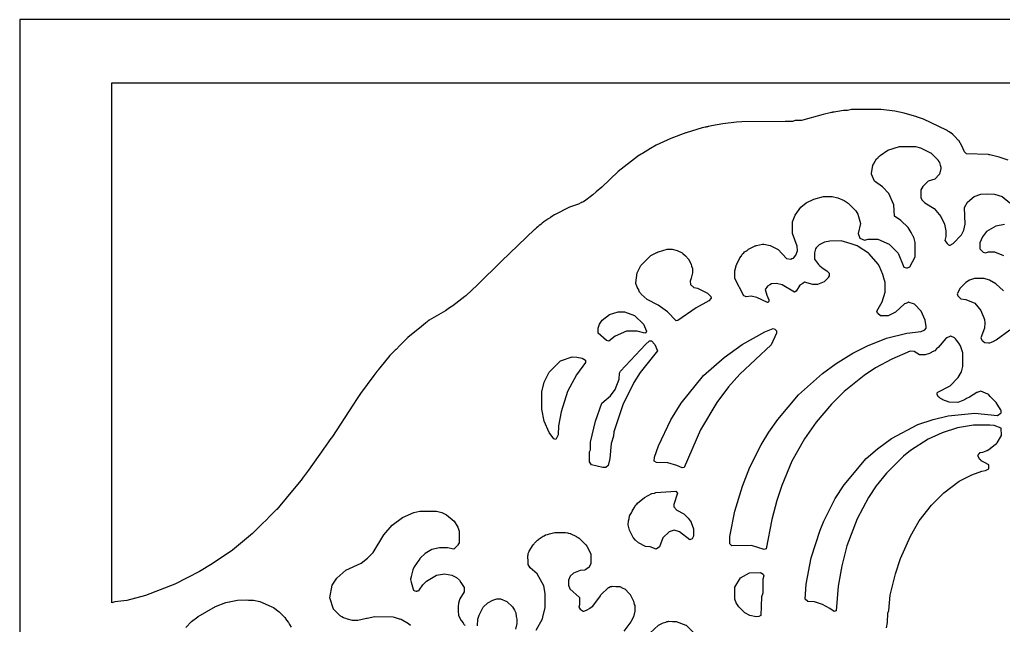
# Model space of a CAD drawing. Header units: millimetres. Extents: x 0 to 400, y 0 to 267.
# Drawn here: x 0 to 187.1, y 151.5 to 266.8 of the extents above; entities that cross this region are included whole.
import ezdxf

# ---------------------------------------------------------------- set-up
doc = ezdxf.new("R2010")
doc.units = ezdxf.units.MM
doc.layers.add('CUT', color=7, linetype='CONTINUOUS')

msp = doc.modelspace()

# ---------------------------------------------------------------- linework, layer by layer
at = {"layer": 'CUT'}
for points in [[(400, 0), (400, 266.8), (0, 266.8), (0, 0)], [(127.74, 220.27), (127.81, 219.89), (127.99, 219.46), (127.99, 218.91), (128.01, 218.8), (127.99, 218.73), (127.99, 218.6), (127.76, 217.61), (127.55, 217.02), (127.55, 217.01), (127.64, 216.36), (128.23, 215.8), (128.95, 215.71), (130.84, 214.76), (131.49, 214.13), (131.57, 213.81), (131.11, 213.3), (128.69, 211.98), (125.19, 209.51), (124.89, 209.47), (123.24, 211.21), (121.49, 212.47), (119.37, 213.53), (118.26, 214.58), (118.19, 214.69), (117.94, 214.94), (117.7, 215.5), (117.7, 215.51), (117.69, 215.53), (117.68, 215.54), (117.45, 215.91), (117.24, 216.56), (117.24, 216.57), (117.24, 216.58), (117.23, 216.6), (117.2, 216.66), (117.2, 216.67), (117.2, 216.68), (117.45, 218.58), (118.16, 219.98), (119.82, 221.67), (119.89, 221.71), (120.09, 221.91), (121.21, 222.47), (121.27, 222.5), (121.32, 222.53), (121.47, 222.62), (121.51, 222.63), (123.2, 223.11), (123.23, 223.12), (124.1, 223.12), (125.1, 222.87), (126.05, 222.4), (126.07, 222.38), (126.09, 222.37), (126.16, 222.3), (126.65, 221.85), (127.25, 221.2), (127.27, 221.18), (127.31, 221.09)], [(110.3, 208.82), (110.84, 209.6), (112.19, 210.7), (113.86, 211.2), (115.07, 211.18), (116.99, 210.46), (118.66, 208.81), (119.26, 207.5), (119.15, 207.22), (118.91, 207.12), (117.46, 207.51), (115.42, 207.49), (113.26, 206.53), (112.1, 205.62), (111.64, 205.71), (110.05, 207.12), (110.05, 208.07)], [(126.04, 181.47), (125.02, 181.96), (123.29, 182.44), (121.13, 182.51), (120.73, 182.78), (120.79, 183.5), (121.51, 185.68), (123.89, 190.66), (125.82, 193.79), (130.09, 199.04), (134.05, 202.5), (137.46, 204.96), (141.75, 207.35), (143.34, 208), (143.69, 207.91), (143.98, 207.58), (143.98, 207.11), (142.99, 204.93), (136.98, 199.32), (134.86, 196.92), (132.61, 193.95), (129.51, 188.72), (126.39, 181.58)], [(112.96, 187.55), (112.52, 186.15), (112.25, 183.29), (111.96, 181.96), (111.52, 181.56), (110.95, 181.54), (108.79, 182.08), (108.38, 182.62), (108.41, 184.52), (108.57, 184.92), (108.62, 186.35), (109.56, 190.39), (110.77, 193.78), (112.38, 195.19), (113.31, 196.43), (114.04, 198.38), (114.09, 199.54), (114.27, 199.89), (119.06, 204.96), (119.84, 205.64), (120.17, 205.65), (120.83, 204.96), (121.31, 203.75), (118.06, 199.67), (116.85, 197.74), (114.73, 193.48), (113.01, 188.36)], [(99.35, 195.97), (99.79, 197.81), (100.74, 199.69), (102.9, 201.86), (105.09, 202.62), (106.01, 202.59), (107, 202.35), (107.63, 201.99), (107.67, 201.54), (105.91, 199.22), (104.21, 196.05), (103, 192.17), (102.51, 189.48), (102.46, 187.78), (102, 186.9), (101.64, 186.99), (100.76, 188.21), (99.79, 190.4), (99.31, 192.66)], [(127.75, 171.1), (128.22, 169.9), (128.22, 169.87), (128.22, 168.46), (127.95, 167.98), (127.47, 167.8), (125.5, 169.31), (124.53, 169.61), (123.56, 169.33), (122.35, 168.17), (121.73, 166.45), (121.06, 166.04), (119.95, 166.47), (119.08, 166.55), (117.7, 167.24), (117.15, 167.75), (116.73, 168.21), (116.02, 169.62), (115.76, 170.66), (115.8, 171.38), (115.95, 171.78), (115.95, 171.79), (116.04, 172.33), (116.37, 172.93), (116.5, 173.27), (116.88, 173.85), (117.23, 174.47), (117.38, 174.6), (117.51, 174.79), (118.89, 175.87), (120.28, 176.58), (120.76, 176.69), (120.77, 176.7), (121.05, 176.82), (124.82, 177.07), (125.15, 176.65), (124.44, 174.52), (124.47, 174.09), (125.04, 173.42), (125.04, 173.41), (126.33, 172.75), (126.46, 172.62), (126.47, 172.62), (126.54, 172.58), (126.69, 172.4), (127.19, 171.91), (127.73, 171.14), (127.73, 171.13)], [(138.87, 161.54), (140.91, 161.58), (141.42, 161.28), (141.6, 160.92), (141.39, 160.29), (141.35, 157.63), (141.15, 156.95), (141, 153.4), (140.64, 153.18), (140.12, 153.15), (138.92, 153.41), (137.95, 153.91), (136.81, 155.02), (136.3, 155.77), (136.05, 156.52), (136.08, 158.75), (137.14, 160.54)]]:
    msp.add_lwpolyline(points, close=True, dxfattribs=at)
for points in [[(188.04, 240.07), (186.32, 240.64), (184.59, 241.07), (184.58, 241.07), (184.57, 241.08), (184.56, 241.08), (184.52, 241.09), (184.47, 241.09), (184.41, 241.1), (184.31, 241.12), (184.26, 241.13), (180.14, 241.25), (180.12, 241.27), (180.11, 241.27), (179.74, 241.62), (179.26, 242.81), (178.65, 243.77), (178.57, 243.88), (177.9, 244.57), (177.5, 244.97), (177.14, 245.24), (177.06, 245.29), (176.82, 245.44), (176.71, 245.51), (176.59, 245.59), (176.45, 245.68), (176.37, 245.73), (176.36, 245.74), (176.34, 245.75), (176.33, 245.75), (171.92, 247.85), (171.39, 248.04), (170.8, 248.25), (170.78, 248.26), (170.77, 248.26), (170.75, 248.27), (170.68, 248.29), (168.27, 248.99), (166.49, 249.37), (163.92, 249.73), (162.51, 249.73), (158.27, 249.72), (158.26, 249.72), (157.49, 249.54), (156.84, 249.52), (156.78, 249.51), (156.77, 249.51), (156.75, 249.51), (155.65, 249.33), (155.29, 249.27), (154.96, 249.22), (154.91, 249.21), (154.64, 249.17), (154.55, 249.16), (154.52, 249.15), (154.47, 249.14), (154.45, 249.13), (154.44, 249.13), (152.85, 248.78), (152.84, 248.78), (148.72, 247.63), (147.51, 247.59), (147.03, 247.41), (146.99, 247.41), (146.79, 247.41), (146.19, 247.4), (145.61, 247.4), (137.36, 247.35), (136.38, 247.26), (133.8, 246.96), (131.64, 246.58), (131.1, 246.46), (131.04, 246.45), (130.98, 246.44), (130.84, 246.41), (130.75, 246.39), (130.63, 246.36), (130.42, 246.32), (129.89, 246.2), (129.88, 246.2), (129.87, 246.19), (129.86, 246.19), (129.84, 246.18), (126.81, 245.27), (126.77, 245.25), (126.74, 245.24), (126.73, 245.24), (123.89, 244.2), (121.09, 242.88), (120, 242.25), (118.48, 241.34), (118.35, 241.26), (118.26, 241.21), (117.63, 240.83), (117.62, 240.83), (117.61, 240.82), (117.59, 240.81), (117.56, 240.79), (117.54, 240.78), (113.85, 237.91), (110.75, 234.94), (109.66, 234.03), (109.02, 233.44), (108.5, 233.07), (108.46, 233.04), (108.41, 233), (108.39, 232.98), (108.36, 232.96), (108.32, 232.93), (108.29, 232.9), (107.96, 232.62), (107.7, 232.47), (107.25, 232.14), (106.87, 231.99), (106.86, 231.99), (106.84, 231.98), (106.81, 231.97), (106.78, 231.95), (106.31, 231.67), (104.61, 231.08), (101.74, 229.65), (101.7, 229.63), (101.66, 229.61), (101.63, 229.59), (101.61, 229.58), (101.45, 229.48), (100.98, 229.17), (100.89, 229.11), (100.69, 228.98), (100.54, 228.89), (100.47, 228.84), (100.46, 228.83), (100.43, 228.81), (100.39, 228.79), (100.36, 228.77), (100.3, 228.72), (99.71, 228.3), (99.4, 228.07), (99.12, 227.84), (98.82, 227.59), (98.57, 227.37), (98.34, 227.18), (97.98, 226.88), (97.97, 226.87), (91.67, 220.81), (87.12, 216.31), (84.85, 214.26), (84.81, 214.22), (84.74, 214.15), (84.7, 214.12), (82.43, 212.35), (81.79, 211.96), (81.02, 211.39), (77.91, 209.6), (77.9, 209.59), (77.86, 209.57), (77.84, 209.56), (77.64, 209.4), (77.62, 209.39), (77.57, 209.34), (77.46, 209.25), (77.27, 209.09), (77.23, 209.06), (76.44, 208.41), (76.42, 208.4), (73.87, 206.31), (72.33, 204.77), (71.6, 204.04), (71.42, 203.86), (71.07, 203.51), (70.44, 202.87), (68.53, 200.54), (68.47, 200.46), (68.3, 200.25), (68.23, 200.16), (68.18, 200.1), (68.12, 200.03), (67.95, 199.82), (67.35, 199.07), (64.87, 195.65), (64.19, 194.71), (64.18, 194.7), (63.36, 193.44), (59.49, 187.48), (59.26, 187.15), (59.03, 186.8), (58.05, 185.42), (57.95, 185.29), (57.92, 185.25), (57.87, 185.18), (54.97, 181.05), (54.55, 180.52), (54.21, 180.05), (53.97, 179.76), (53.97, 179.75), (53.96, 179.74), (53.95, 179.73), (53.52, 179.13), (51.28, 176.44), (50.15, 175.03), (50.05, 174.96), (49.49, 174.28), (48.91, 173.58), (48.89, 173.57), (47.53, 172.21), (46.94, 171.62), (46.14, 170.83), (44.28, 168.97), (40.46, 165.84), (36.65, 163.21), (34.24, 161.76), (29.49, 159.37), (23.96, 157.22), (20.36, 156.27), (18.1, 155.96), (17.53, 155.77), (17.53, 165.78), (17.53, 173.74), (17.53, 254.8), (382.47, 254.8)], [(164.91, 151.03), (165.11, 152.03), (165.15, 153.83), (165.35, 154.36), (165.62, 157.23), (166.59, 161.33), (167.55, 164.22), (169.45, 168.48), (171.14, 171.39), (173.44, 174.38), (175.79, 176.72), (178.73, 178.96), (181.11, 180.16), (183.06, 180.89), (183.72, 180.96), (184.35, 181.32), (184.35, 182.08), (184.01, 182.27), (183.92, 182.31), (183.04, 182.76), (182.94, 182.85), (182.89, 182.88), (182.79, 182.99), (182.62, 183.15), (182.58, 183.22), (182.56, 183.25), (182.55, 183.28), (182.55, 183.29), (182.55, 183.3), (182.54, 183.32), (182.31, 183.77), (182.35, 183.86), (182.32, 183.93), (182.42, 184.05), (182.49, 184.21), (182.6, 184.25), (182.73, 184.4), (183.23, 184.5), (183.86, 184.74), (184.01, 184.81), (184.02, 184.81), (184.04, 184.82), (184.75, 185.26), (184.76, 185.27), (185.82, 186.14), (185.93, 186.25), (186.8, 187.66), (186.7, 189.04), (185.38, 189.58), (184.55, 189.64), (181.45, 189.62), (178.41, 189.13), (175.51, 188.16), (172.86, 186.96), (169.48, 184.77), (168.17, 183.71), (164.89, 180.46), (162.97, 178.06), (161.48, 175.82), (159.33, 171.77), (157.39, 166.67), (156.43, 162.83), (155.7, 158.94), (155.35, 154.28), (154.94, 154.13), (154.15, 154.75), (152.74, 155.46), (151.2, 155.97), (149.92, 156.04), (149.41, 156.51), (149.64, 159.35), (150.6, 164.39), (152.27, 169.66), (153, 171.37), (155.13, 175.63), (156.82, 178.27), (161.06, 183.26), (163.2, 185.13), (165.85, 187.07), (170.89, 189.72), (173.76, 190.67), (176.66, 191.39), (181.68, 191.9), (186.04, 191.47), (186.69, 191.98), (186.74, 192.35), (186.64, 192.55), (186.63, 192.57), (186.62, 192.58), (185.79, 193.93), (184.83, 194.91), (184.78, 194.96), (184.65, 195.1), (184.37, 195.38), (184.23, 195.52), (184.21, 195.53), (182.85, 196.06), (182.84, 196.06), (182.68, 196.04), (182.31, 195.91), (182.16, 195.86), (182.13, 195.85), (182.12, 195.85), (180.7, 194.92), (180.13, 194.67), (179.76, 194.44), (178.49, 193.95), (176.84, 193.97), (175.64, 194.44), (175.47, 194.56), (175.46, 194.57), (175.44, 194.58), (175.43, 194.58), (175.16, 194.69), (174.91, 194.94), (174.89, 194.96), (174.81, 195.01), (174.79, 195.05), (174.7, 195.14), (174.56, 195.5), (174.53, 195.56), (174.53, 195.57), (174.53, 195.58), (174.56, 195.67), (174.62, 195.87), (174.64, 195.88), (174.64, 195.89), (176.99, 197.11), (178.57, 198.69), (179.15, 199.78), (179.42, 200.79), (179.41, 203.41), (178.98, 204.71), (178.97, 204.72), (178.66, 205.24), (178.24, 205.78), (178.03, 206.05), (178.02, 206.06), (177.84, 206.23), (177.83, 206.24), (177.14, 206.56), (177.13, 206.56), (177.05, 206.58), (176.41, 206.22), (176.2, 206.1), (176.19, 206.09), (174.71, 204.39), (174.41, 204.16), (174.07, 203.79), (173.62, 203.55), (173.61, 203.55), (173.56, 203.51), (173.48, 203.48), (173.47, 203.48), (173.45, 203.47), (173.44, 203.46), (173.1, 203.28), (172.29, 203.02), (172.26, 203.01), (171.74, 203.01), (171.21, 203.01), (170.14, 203.65), (169.43, 203.7), (165.92, 202.21), (162.84, 200.55), (160.63, 199.08), (156.83, 196), (154.42, 193.6), (151.51, 190.2), (149.31, 187.04), (146.92, 182.75), (145, 178.16), (144.03, 175.27), (143.07, 171.66), (142.01, 166.1), (141.61, 165.94), (139.23, 166.7), (135.51, 166.66), (135.11, 167.01), (135.09, 168.42), (136.04, 173.22), (137.48, 178.02), (138.92, 181.63), (141.06, 185.89), (142.51, 188.3), (144.21, 190.72), (148.15, 195.39), (152.7, 199.44), (155.34, 201.37), (158.48, 203.31), (161.31, 204.73), (164.9, 206.17), (168.76, 207.13), (171.52, 207.43), (172.19, 207.75), (172.44, 208.1), (172.48, 208.37), (172.48, 208.38), (172.48, 208.39), (172.24, 209.61), (171.53, 211.3), (170.23, 212.62), (170.01, 212.74), (169.2, 212.99), (169.06, 213), (169.05, 213), (168.9, 212.93), (168.69, 212.84), (168.58, 212.8), (168.34, 212.7), (166.63, 211.15), (166.6, 211.14), (165.22, 210.44), (165.19, 210.42), (163.79, 210.43), (163.76, 210.43), (163.28, 210.84), (163.2, 210.91), (163.2, 210.92), (163.17, 210.94), (163.09, 211.3), (164.1, 213.09), (164.62, 214.96), (164.62, 215.02), (164.62, 215.12), (164.62, 215.27), (164.63, 215.91), (164.63, 216.22), (164.63, 216.37), (164.63, 216.46), (164.62, 216.87), (164.61, 216.92), (164.57, 217.12), (164.56, 217.16), (164.55, 217.17), (164.55, 217.18), (164.23, 218.3), (163.56, 219.81), (163.34, 220.25), (161.59, 222.25), (161.49, 222.35), (159.5, 223.64), (159.43, 223.68), (159.36, 223.72), (159.33, 223.73), (158.19, 224.15), (156.25, 224.7), (154.11, 224.67), (153.08, 224.42), (152.12, 223.94), (151.51, 223.34), (151.41, 223.16), (151.2, 222.41), (151.2, 222.4), (151.2, 222.39), (151.2, 222.38), (151.18, 221.34), (151.23, 221.24), (151.99, 220.19), (152.22, 219.94), (152.57, 219.68), (152.61, 219.64), (152.67, 219.59), (152.68, 219.59), (153.56, 219.02), (153.82, 218.73), (153.96, 218.62), (153.96, 218.56), (154, 218.52), (153.97, 218.4), (153.98, 218.05), (153.78, 217.72), (153.74, 217.58), (153.63, 217.47), (153.62, 217.46), (153.58, 217.39), (153.18, 217.01), (153.05, 216.88), (153.04, 216.88), (153.03, 216.87), (151.78, 216.37), (151.55, 216.37), (151.51, 216.36), (150.88, 216.38), (149.31, 216.81), (149.3, 216.81), (148.99, 216.61), (148.43, 216.25), (147.75, 215.13), (147.42, 214.93), (145.08, 216.31), (143.96, 216.58), (143.04, 216.53), (142.73, 216.35), (142.29, 216.08), (141.85, 215.45), (142.13, 214.34), (142.55, 213.5), (142.55, 213.16), (142.53, 213.14), (142.53, 213.13), (142.45, 213.07), (142.32, 212.95), (142.3, 212.96), (142.28, 212.94), (140.25, 213.93), (139.14, 214.2), (139.13, 214.2), (138.22, 214.05), (138.21, 214.05), (138.19, 214.05), (137.97, 214.15), (137.79, 214.23), (137.78, 214.24), (137.77, 214.25), (136.07, 217.55), (136.07, 217.58), (136.05, 217.62), (136.04, 218.31), (136.03, 218.76), (136.04, 218.81), (136.04, 218.97), (136.28, 219.97), (136.3, 220.01), (136.31, 220.05), (136.41, 220.22), (136.44, 220.28), (137.03, 221.46), (137.28, 221.76), (137.29, 221.78), (137.31, 221.81), (137.31, 221.82), (137.54, 222.23), (137.75, 222.4), (137.92, 222.61), (138.28, 222.81), (138.3, 222.82), (138.31, 222.82), (138.65, 223.09), (139.93, 223.72), (139.95, 223.73), (139.97, 223.74), (139.98, 223.75), (140.09, 223.81), (140.12, 223.82), (140.15, 223.83), (141.32, 224.04), (141.55, 224.08), (141.56, 224.08), (142.78, 223.82), (144.3, 223.03), (145.86, 221.31), (146.73, 221.23), (146.92, 221.31), (147.2, 221.43), (147.66, 221.96), (147.95, 222.78), (147.91, 223.7), (147.01, 226.08), (147.02, 228.29), (147.51, 229.57), (148.59, 231.13), (149.62, 231.91), (151.09, 232.65), (152.91, 233.14), (153.03, 233.14), (154.6, 233.13), (155.63, 232.89), (156.84, 232.41), (157.6, 231.89), (159.09, 230.42), (159.47, 229.78), (159.98, 228.01), (159.5, 226.09), (159.85, 225.19), (160.74, 224.8), (161.43, 225.02), (163.27, 225.01), (165.4, 224.07), (167.1, 222.38), (168.2, 219.72), (168.73, 219.54), (168.91, 219.59), (169.34, 219.75), (170.35, 221.63), (170.36, 224.4), (170.16, 225.12), (170.09, 225.39), (170.08, 225.41), (170.07, 225.43), (170.01, 225.52), (169.94, 225.65), (169.59, 226.26), (169.03, 227.23), (167.63, 228.6), (166.41, 229.41), (166.28, 231.57), (165.33, 233.73), (164.15, 234.97), (162.64, 236.04), (162.05, 237.41), (162.06, 237.45), (162.06, 237.46), (162.04, 237.5), (162.3, 239.13), (162.47, 239.37), (162.49, 239.4), (162.5, 239.41), (162.5, 239.42), (163.01, 240.28), (163.3, 240.57), (163.31, 240.58), (163.39, 240.7), (163.5, 240.78), (163.67, 240.95), (165.14, 241.95), (167.36, 242.67), (167.39, 242.67), (170.27, 242.68), (170.36, 242.66), (170.43, 242.66), (171.4, 242.42), (173.29, 241.47), (173.3, 241.46), (173.32, 241.45), (174.58, 240.2), (174.62, 240.14), (174.73, 240.03), (174.79, 239.87), (174.97, 239.59), (175.09, 239.1), (175.23, 238.73), (175.21, 238.61), (175.24, 238.47), (174.97, 237.38), (174.09, 236.47), (172.86, 236.09), (171.8, 235.07), (171.46, 234.38), (171.45, 232.94), (171.61, 232.51), (172.21, 231.91), (173.96, 230.83), (175.22, 229.31), (175.92, 227.9), (176.18, 226.63), (176.18, 225.52), (175.99, 224.74), (176.45, 224.18), (176.68, 223.91), (176.72, 223.91), (176.82, 223.9), (176.87, 223.89), (177, 223.88), (177.59, 224.2), (179.17, 225.82), (179.63, 226.72), (179.89, 227.86), (179.77, 231.06), (180.32, 232.09), (181.6, 233.12), (182.82, 233.59), (184.14, 233.63), (185.46, 233.6), (186.9, 233.12), (188.36, 231.94)], [(187.38, 227.81), (185.72, 227.5), (183.91, 226.45), (183.18, 225.44), (182.66, 224.31), (182.69, 223.17), (183.3, 222.52), (183.72, 222.4), (184.3, 222.63), (185.46, 222.63), (187.14, 221.91)], [(187.17, 215.2), (185.68, 216.49), (184.47, 217.24), (183.51, 217.54), (181.63, 217.53), (180.71, 217.24), (179.97, 216.78), (178.91, 215.67), (178.37, 214.62), (178.47, 214.21), (179.03, 213.67), (179.99, 213.56), (181.68, 212.82), (182.85, 211.41), (183.55, 209.76), (183.59, 209.1), (183.57, 208.06), (182.86, 206.25), (183.07, 205.78), (183.08, 205.76), (183.15, 205.7), (183.18, 205.67), (183.36, 205.52), (183.39, 205.5), (183.59, 205.33), (184.29, 205.28), (184.35, 205.28), (184.41, 205.27), (184.49, 205.27), (184.55, 205.27), (184.86, 205.39), (184.9, 205.41), (184.99, 205.45), (185, 205.46), (185.36, 205.63), (185.37, 205.64), (185.39, 205.65), (185.78, 205.86), (188.38, 207.74)], [(74.38, 151.5), (73.99, 151.79), (72.59, 152.6), (72.38, 152.67), (72.32, 152.69), (72.25, 152.71), (71.71, 152.87), (71.5, 152.93), (71.31, 152.98), (71.04, 153.06), (67.56, 153.11), (66.09, 152.82), (66.03, 152.81), (66.02, 152.81), (65.96, 152.8), (64.36, 152.43), (64.11, 152.43), (64.1, 152.43), (63.93, 152.43), (63.36, 152.44), (63.32, 152.45), (63.31, 152.45), (62.34, 152.7), (62.05, 152.82), (62.04, 152.82), (61.6, 152.95), (61.31, 153.12), (61.17, 153.18), (61.1, 153.25), (60.98, 153.32), (60.23, 154.1), (59.76, 154.56), (59.74, 154.6), (59.73, 154.62), (59, 156.76), (58.99, 156.78), (59.48, 159.17), (60.31, 160.49), (62.08, 162.02), (64.95, 163.32), (66.2, 164.29), (67.26, 165.4), (69.27, 168.73), (70.87, 170.57), (72.84, 172.06), (75, 173.02), (76.14, 173.26), (76.15, 173.26), (76.16, 173.26), (79.25, 173.25), (79.29, 173.24), (79.3, 173.24), (80.29, 173.01), (81.23, 172.53), (82.64, 171.36), (83.37, 170.18), (83.61, 169.42), (83.6, 167.23), (83.37, 166.83), (83.34, 166.78), (83.33, 166.76), (83.33, 166.75), (83.27, 166.64), (83.26, 166.63), (82.59, 166.04), (81.41, 166.24), (79.89, 166.26), (78.39, 165.96), (77.14, 165.2), (76.16, 164.27), (76.15, 164.26), (76.12, 164.22), (76.11, 164.21), (76.1, 164.19), (75.92, 163.95), (75.03, 162.68), (74.78, 162.05), (74.46, 160.8), (74.46, 160.79), (74.45, 160.77), (74.45, 160.76), (74.36, 160.28), (74.36, 160.27), (74.46, 159.72), (74.83, 158.4), (74.94, 158.19), (74.94, 158.18), (75.17, 158.08), (75.18, 158.08), (75.19, 158.08), (75.41, 158.03), (75.5, 158.04), (75.54, 158.05), (75.61, 158.06), (75.78, 158.08), (75.99, 158.13), (76, 158.13), (76.01, 158.15), (76.02, 158.17), (76.03, 158.18), (76.68, 159.2), (77.39, 159.93), (79.27, 161.08), (80.85, 161.35), (82.21, 161.07), (83.13, 160.61), (83.67, 160.11), (83.68, 160.11), (83.93, 159.7), (83.93, 159.69), (84.07, 159.47), (84.57, 158.69), (84.57, 158.67), (84.57, 157.94), (84.55, 157.91), (83.73, 156.55), (83.49, 155.76), (83.43, 155.1), (83.43, 155.07), (83.42, 155.05), (83.42, 155.04), (83.41, 154.62), (83.41, 154.44), (83.41, 154.3), (83.5, 153.41), (83.99, 152.44), (84.34, 151.96), (84.46, 151.78), (84.61, 151.58), (84.68, 151.49)], [(98.25, 150.58), (99.46, 152.75), (99.46, 152.76), (99.54, 153.05), (99.98, 154.9), (99.99, 157.56), (99.73, 159.04), (98.47, 161.32), (97.11, 162.49), (96.74, 163.1), (96.74, 163.11), (96.72, 163.14), (96.72, 163.57), (96.67, 164.76), (96.72, 164.93), (96.72, 165.19), (96.87, 165.42), (96.87, 165.43), (96.87, 165.44), (96.93, 165.64), (97.67, 166.83), (97.88, 167.04), (97.95, 167.15), (98.54, 167.7), (98.72, 167.88), (98.77, 167.92), (98.84, 167.98), (99, 168.08), (99.56, 168.48), (99.78, 168.57), (100.01, 168.71), (100.39, 168.81), (100.77, 168.96), (101.83, 169.2), (101.89, 169.2), (101.93, 169.21), (103.78, 169.2), (103.81, 169.2), (104.24, 169.1), (104.34, 169.07), (104.48, 169.04), (104.71, 168.99), (104.81, 168.97), (104.85, 168.96), (105.81, 168.48), (105.9, 168.41), (105.92, 168.4), (105.94, 168.39), (105.96, 168.38), (106.26, 168.23), (106.41, 168.09), (106.49, 168.04), (106.76, 167.77), (107.22, 167.34), (107.71, 166.81), (107.9, 166.61), (107.92, 166.58), (107.94, 166.55), (108.66, 165.09), (108.66, 164.99), (108.67, 164.97), (108.66, 163.24), (108.35, 162.62), (108.33, 162.6), (108.31, 162.57), (107.71, 162.16), (107.51, 162.02), (107.5, 162.02), (107.47, 162), (106.6, 161.93), (105.33, 161.42), (104.74, 160.85), (104.42, 160.1), (104.42, 159.16), (104.69, 158.49), (106.5, 156.81), (106.53, 155.44), (106.37, 155), (106.37, 154.99), (106.4, 154.95), (106.62, 154.62), (107.23, 154.22), (107.34, 154.21), (107.35, 154.21), (107.85, 154.4), (108.5, 154.78), (108.52, 154.79), (108.55, 154.81), (108.56, 154.82), (109.03, 155.18), (110.47, 157.14), (110.49, 157.17), (110.49, 157.18), (110.58, 157.31), (110.63, 157.36), (110.68, 157.43), (111.86, 158.6), (111.89, 158.62), (111.97, 158.7), (112.09, 158.74), (112.39, 158.92), (112.64, 158.92), (112.73, 158.95), (113.43, 158.93), (114.12, 158.93), (114.18, 158.9), (114.2, 158.9), (114.77, 158.62), (115.09, 158.46), (115.1, 158.45), (115.12, 158.44), (116.03, 157.53), (116.04, 157.51), (116.05, 157.5), (116.76, 156.1), (116.92, 155.51), (116.92, 155.5), (116.93, 155.48), (117.02, 155.29), (117.02, 155.15), (117.04, 155.08), (117.02, 154.19), (116.75, 153.13), (116.27, 152.18), (114.92, 150.42)], [(31.6, 151.09), (32.72, 152.22), (33.87, 153.14), (33.91, 153.17), (33.93, 153.18), (33.94, 153.19), (37.27, 155.11), (39.23, 155.84), (39.85, 155.96), (39.88, 155.97), (39.91, 155.98), (39.94, 155.99), (40.17, 156.07), (41.44, 156.32), (43.22, 156.34), (43.53, 156.31), (44.48, 156.3), (45.69, 156.07), (47.85, 155.12), (47.96, 155.04), (48.29, 154.89), (49.34, 154.1), (49.63, 153.81), (49.76, 153.71), (49.97, 153.46), (50.43, 152.99), (50.75, 152.52), (50.76, 152.51), (51.15, 152.04), (51.33, 151.68), (51.66, 151.19)], [(87.1, 151.42), (87.14, 152.68), (87.39, 153.44), (88.19, 154.97), (89.04, 155.82), (89.99, 156.3), (90.77, 156.56), (90.82, 156.56), (90.85, 156.57), (91.15, 156.56), (91.45, 156.56), (91.46, 156.55), (92.7, 156.05), (93.76, 155.01), (94.11, 154.42), (94.36, 153.88), (94.45, 153.21), (94.45, 153.2), (94.45, 153.19), (94.59, 152.7), (94.6, 152.08), (94.61, 152.07), (94.61, 152.06), (94.61, 152.05), (94.62, 151.97), (94.61, 151.92), (94.61, 151.86), (94.35, 150.78)], [(119.85, 150.01), (121.5, 151.53), (121.53, 151.54), (122.43, 152.01), (122.92, 152.14), (123.2, 152.26), (123.37, 152.26), (123.45, 152.28), (124.17, 152.26), (124.86, 152.26), (126.75, 151.55), (126.77, 151.53), (126.8, 151.52), (128.46, 149.88)]]:
    msp.add_lwpolyline(points, dxfattribs=at)

doc.saveas('drawing.dxf')
